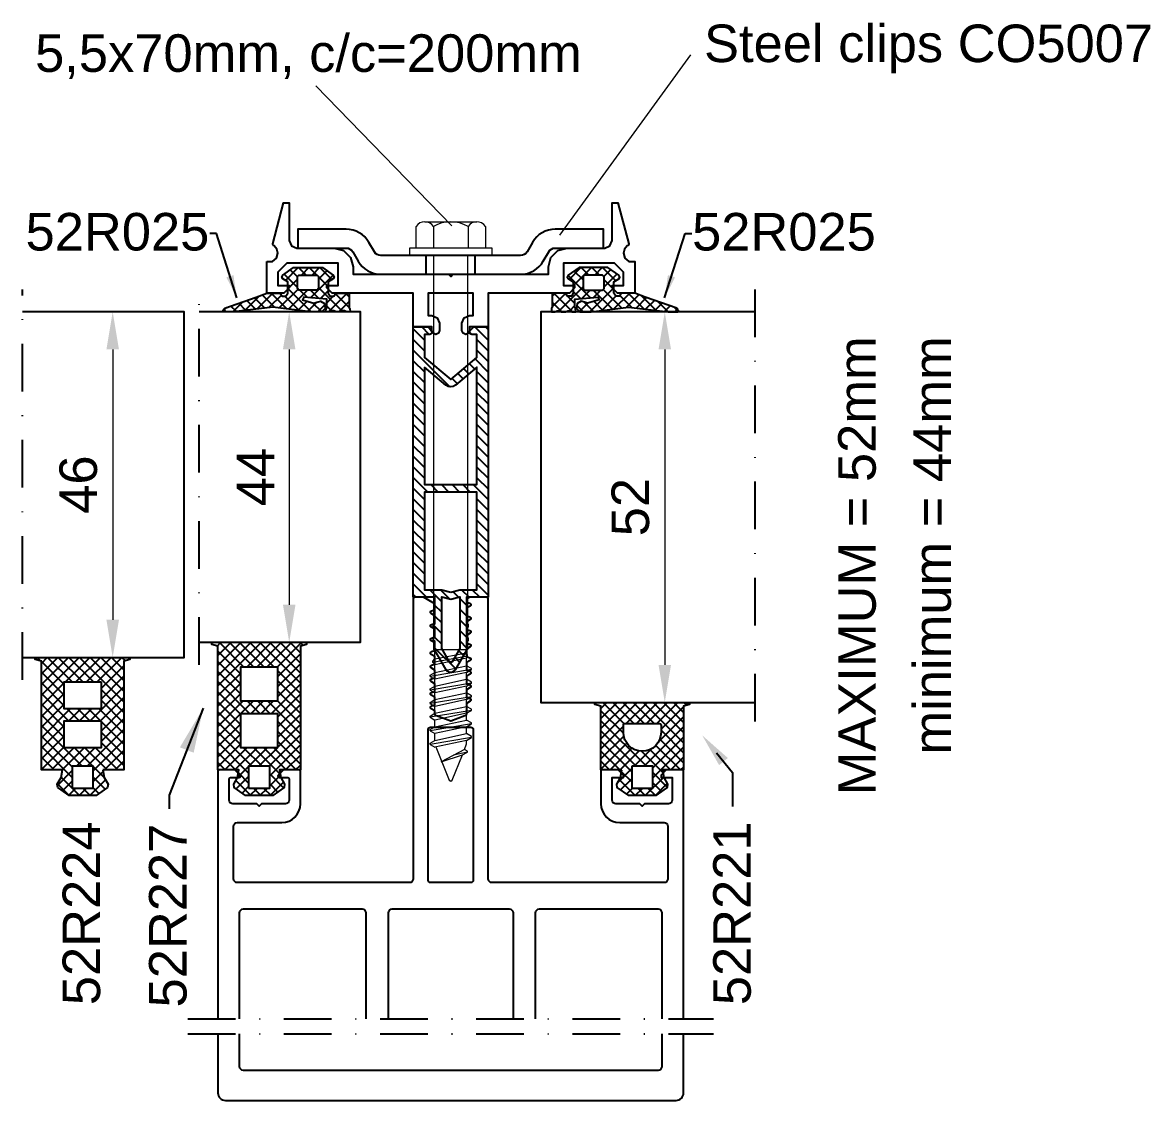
# Model space of a CAD drawing. Header units: millimetres. Extents: x 22319 to 27873, y 35287 to 39437.
# Drawn here: x 27156.7 to 27306.9, y 38653.1 to 38796.6 of the extents above; entities that cross this region are included whole.
import ezdxf

# ---------------------------------------------------------------- set-up
doc = ezdxf.new("R2010")
doc.units = ezdxf.units.MM
doc.header["$LTSCALE"] = 0.5
doc.linetypes.add('AM_DIN_F_W050', pattern=[6.25, 4.75, -1.5])
doc.linetypes.add('DASHDOT', pattern=[25.4, 12.7, -6.35, 0, -6.35])
for name, color, linetype in [('1', 1, 'Continuous'), ('6', 6, 'Continuous'), ('arceringen', 6, 'Continuous'), ('FYLLD', 6, 'Continuous'), ('LIST', 2, 'Continuous'), ('MATT', 1, 'Continuous'), ('rubbers', 1, 'Continuous')]:
    doc.layers.add(name, color=color, linetype=linetype)
for name, color, linetype, lineweight in [('AM_3', 6, 'AM_DIN_F_W050', 25), ('AM_5', 3, 'Continuous', 18), ('AM_6', 2, 'Continuous', 20), ('AM_7', 4, 'DASHDOT', 25), ('S_ACCESSORY', 7, 'Continuous', 9)]:
    doc.layers.add(name, color=color, linetype=linetype, lineweight=lineweight)
doc.styles.add('Border', font='ARIAL.TTF')
doc.styles.add('ROMANS', font='simplex.shx')
doc.styles.get("Standard").update_dxf_attribs({"font": 'ARIAL.TTF'})
doc.dimstyles.new('MASKIN_1-1', dxfattribs={"dimtxt": 2.5, "dimasz": 3, "dimexe": 1.5, "dimexo": 1.5, "dimgap": 1, "dimtad": 1, "dimrnd": 0.1, "dimzin": 12, "dimdsep": 46, "dimtxsty": 'ROMANS', "dimcen": -5, "dimclrd": 6, "dimclre": 6, "dimclrt": 256, "dimadec": 0, "dimazin": 0, "dimtfac": 1, "dimtmove": 2, "dimatfit": 3, "dimfxl": 0, "dimtolj": 1, "dimtzin": 12, "dimarcsym": 0})
doc.dimstyles.new('MASKIN_1-2', dxfattribs={"dimscale": 2, "dimtxt": 2.5, "dimasz": 3, "dimexe": 1.5, "dimexo": 1.5, "dimgap": 1, "dimtad": 1, "dimrnd": 0.1, "dimzin": 12, "dimdsep": 46, "dimtxsty": 'ROMANS', "dimcen": -5, "dimclrd": 6, "dimclre": 6, "dimclrt": 256, "dimadec": 0, "dimazin": 0, "dimtfac": 1, "dimtmove": 2, "dimatfit": 3, "dimfxl": 0, "dimtolj": 1, "dimtzin": 12, "dimarcsym": 0})
doc.dimstyles.new('SBS_DIN$0', dxfattribs={"dimscale": 2, "dimtxt": 2.5, "dimasz": 2.5, "dimexe": 1, "dimexo": 1, "dimgap": 1, "dimtad": 1, "dimrnd": 0.5, "dimdsep": 46, "dimtxsty": 'Standard', "dimcen": 0, "dimclrd": 256, "dimclre": 256, "dimclrt": 2, "dimadec": 0, "dimazin": 2, "dimtp": 0.1, "dimtm": 0.1, "dimtfac": 0.71, "dimtofl": 0, "dimtmove": 0, "dimatfit": 3, "dimfxl": 0, "dimlwd": -1, "dimlwe": -1, "dimarcsym": 0})

# ---------------------------------------------------------------- blocks, each defined once
blk = doc.blocks.new('*D365')
at = {"layer": 'AM_5'}
blk.add_line((27242.24606299666, 38753.10107471207), (27242.24606299666, 38711.10107471207), dxfattribs=at)
for points in [[(27241.41272966332, 38753.10107471207), (27243.07939632999, 38753.10107471207), (27242.24606299666, 38758.10107471207)], [(27241.41272966332, 38711.10107471207), (27243.07939632999, 38711.10107471207), (27242.24606299666, 38706.10107471207)]]:
    blk.add_solid(points, dxfattribs=at)
at = {"layer": 'Defpoints', "color": 0}
for p in [(27242.24606299666, 38758.10107471207), (27242.24606299666, 38706.10107471207), (27242.24606299666, 38706.10107471207)]:
    blk.add_point(p, dxfattribs=at)
at = {"layer": 'AM_5', "color": 2, "insert": (27237.69319805804, 38732.10107471208), "char_height": 5, "attachment_point": 5, "rotation": 90}
blk.add_mtext('52', dxfattribs=at)
blk = doc.blocks.new('*D366')
at = {"layer": 'AM_5'}
blk.add_line((27192.24606299665, 38753.10107471207), (27192.24606299665, 38719.10107471207), dxfattribs=at)
for points in [[(27191.41272966332, 38753.10107471207), (27193.07939632998, 38753.10107471207), (27192.24606299665, 38758.10107471207)], [(27191.41272966332, 38719.10107471207), (27193.07939632998, 38719.10107471207), (27192.24606299665, 38714.10107471207)]]:
    blk.add_solid(points, dxfattribs=at)
at = {"layer": 'Defpoints', "color": 0}
for p in [(27192.24606299665, 38758.10107471207), (27192.24606299665, 38714.10107471207), (27192.24606299665, 38714.10107471207)]:
    blk.add_point(p, dxfattribs=at)
at = {"layer": 'AM_5', "color": 2, "insert": (27187.74606299665, 38736.10107471208), "char_height": 5, "attachment_point": 5, "rotation": 90}
blk.add_mtext('44', dxfattribs=at)
blk = doc.blocks.new('*D367')
at = {"layer": 'AM_5'}
blk.add_line((27168.74606299665, 38753.10107471207), (27168.74606299665, 38717.10107471207), dxfattribs=at)
for points in [[(27167.91272966332, 38753.10107471207), (27169.57939632998, 38753.10107471207), (27168.74606299665, 38758.10107471207)], [(27167.91272966332, 38717.10107471207), (27169.57939632998, 38717.10107471207), (27168.74606299665, 38712.10107471207)]]:
    blk.add_solid(points, dxfattribs=at)
at = {"layer": 'Defpoints', "color": 0}
for p in [(27168.74606299665, 38758.10107471207), (27168.74606299665, 38712.10107471207), (27168.74606299665, 38712.10107471207)]:
    blk.add_point(p, dxfattribs=at)
at = {"layer": 'AM_5', "color": 2, "insert": (27164.19319805804, 38735.10107471208), "char_height": 5, "attachment_point": 5, "rotation": 90}
blk.add_mtext('46', dxfattribs=at)
blk = doc.blocks.new('52R025')
at = {"layer": 'arceringen'}
h = blk.add_hatch(dxfattribs=at)
h.set_pattern_fill('ANSI37', color=256, scale=8, style=0)
h.set_pattern_definition([(45, (-946.5391729876393, 440.8052833423931), (-0.7071067811865475, 0.7071067811865476), []), (135, (-946.5391729876393, 440.8052833423931), (-0.7071067811865476, -0.7071067811865475), [])])
h.paths.add_polyline_path([(4.100000000000364, -2.200000000000045), (4.299999999999272, -2.399999999999977), (6.700000000000728, -2.399999999999977), (6.899999999999636, -2.200000000000045), (6.899999999999636, -0.6000000000000227), (6.700000000000728, -0.3999999999999773), (4.299999999999272, -0.3999999999999773), (4.100000000000364, -0.6000000000000227)], flags=16)
h.paths.add_polyline_path([(-5.790000000000873, 2.220000000000027), (-5.590000000000146, 2.009999999999991), (-1.3799999999992, 0.5499999999999545), (0, 0), (1.799999999999272, 0), (2.049999999999272, 0.42999999999995), (2.549999999999272, 0.42999999999995), (2.799999999999272, 0), (2.799999999999272, -1.5), (2.149999999999636, -1.879999999999995), (2, -2.120000000000005), (2.1299999999992, -2.379999999999995), (3.579999999999927, -3.399999999999977), (7.420000000000073, -3.399999999999977), (8.8700000000008, -2.379999999999995), (9, -2.120000000000005), (8.850000000000364, -1.879999999999995), (8.200000000000728, -1.5), (8.200000000000728, 0), (8.450000000000728, 0.42999999999995), (8.950000000000728, 0.42999999999995), (9.200000000000728, 0), (11, 0), (11, 1.899999999999977), (11.07999999999993, 2.059999999999945), (11.1200000000008, 2.5), (10.63999999999942, 2.5), (10.34000000000015, 2.340000000000032), (10.05999999999949, 2.340000000000032), (9.760000000000218, 2.5), (9.239999999999782, 2.5), (8.94000000000051, 2.340000000000032), (8.659999999999854, 2.340000000000032), (8.360000000000582, 2.5), (7.8799999999992, 2.5), (7.920000000000073, 2.059999999999945), (8, 1.899999999999977), (8, 0.7999999999999545), (4.930000000000291, 0.5599999999999454), (4.760000000000218, 0.8799999999999955), (6.299999999999272, 1.340000000000032), (6.559999999999491, 1.259999999999991), (7.159999999999854, 1.059999999999945), (7.700000000000728, 1.399999999999977), (7.790000000000873, 2.029999999999973), (7.350000000000364, 2.5), (5.829999999999927, 2.5), (0.8299999999999272, 1.870000000000005), (-4.409999999999854, 2.5), (-5.719999999999345, 2.5)])
at = {"color": 0, "linetype": 'ByBlock'}
for points in [[(-5.790000000000873, 2.220000000000027), (-5.590000000000146, 2.009999999999991), (-1.3799999999992, 0.5499999999999545), (0, 0), (1.799999999999272, 0), (2.049999999999272, 0.42999999999995), (2.549999999999272, 0.42999999999995), (2.799999999999272, 0), (2.799999999999272, -1.5), (2.149999999999636, -1.879999999999995), (2, -2.120000000000005), (2.1299999999992, -2.379999999999995), (3.579999999999927, -3.399999999999977), (7.420000000000073, -3.399999999999977), (8.8700000000008, -2.379999999999995), (9, -2.120000000000005), (8.850000000000364, -1.879999999999995), (8.200000000000728, -1.5), (8.200000000000728, 0), (8.450000000000728, 0.42999999999995), (8.950000000000728, 0.42999999999995), (9.200000000000728, 0), (11, 0), (11, 1.899999999999977), (11.07999999999993, 2.059999999999945), (11.1200000000008, 2.5), (10.63999999999942, 2.5), (10.34000000000015, 2.340000000000032), (10.05999999999949, 2.340000000000032), (9.760000000000218, 2.5), (9.239999999999782, 2.5), (8.94000000000051, 2.340000000000032), (8.659999999999854, 2.340000000000032), (8.360000000000582, 2.5), (7.8799999999992, 2.5), (7.920000000000073, 2.059999999999945), (8, 1.899999999999977), (8, 0.7999999999999545), (4.930000000000291, 0.5599999999999454), (4.760000000000218, 0.8799999999999955), (6.299999999999272, 1.340000000000032), (6.559999999999491, 1.259999999999991), (7.159999999999854, 1.059999999999945), (7.700000000000728, 1.399999999999977), (7.790000000000873, 2.029999999999973), (7.350000000000364, 2.5), (5.829999999999927, 2.5), (0.8299999999999272, 1.870000000000005), (-4.409999999999854, 2.5), (-5.719999999999345, 2.5)], [(4.100000000000364, -2.200000000000045), (4.299999999999272, -2.399999999999977), (6.700000000000728, -2.399999999999977), (6.899999999999636, -2.200000000000045), (6.899999999999636, -0.6000000000000227), (6.700000000000728, -0.3999999999999773), (4.299999999999272, -0.3999999999999773), (4.100000000000364, -0.6000000000000227)]]:
    blk.add_lwpolyline(points, close=True, dxfattribs=at)
blk = doc.blocks.new('SCM6YY')
for p, q in [((-3.881197846483701, 4.618802153519937), (-1, 4.618802153519937)), ((-1, 5.5), (-1, -5.5)), ((0, 5.5), (-1, 5.5)), ((0, -5.5), (0, 5.5)), ((-4.5, -3.464101615136315), (-4.5, 3.464101615136315)), ((-3.881197846483701, 2.309401076759968), (-1, 2.309401076759968)), ((0, 2.25), (52.5, 2.25)), ((52.5, 2.25), (52.5, -2.25)), ((52.92073225483546, 2.099999999998545), (52.5, 2.099999999998545)), ((53.18379555453794, 2.224722897306492), (52.92073225483546, 2.099999999998545)), ((53.70500000000175, -2.099999999998545), (52.92073225483546, 2.099999999998545)), ((53.33379555453575, 2.224722897306492), (53.18379555453794, 2.224722897306492)), ((53.33379555453575, 2.224722897306492), (54.16558188957424, -2.383293312748719)), ((53.58856937969176, 2.099999999998545), (53.33379555453575, 2.224722897306492)), ((54.61000000000058, 2.099999999998545), (53.58856937969176, 2.099999999998545)), ((53.58856937969176, 2.099999999998545), (54.48102257227947, -2.099999999998545)), ((54.9852776749758, 2.75), (54.61000000000058, 2.099999999998545)), ((55.51500000000306, -2.099999999998545), (54.61000000000058, 2.099999999998545)), ((55.13527767497362, 2.75), (54.9852776749758, 2.75)), ((55.13527767497362, 2.75), (56.04027767497246, -2.75)), ((55.51055534994885, 2.099999999998545), (55.13527767497362, 2.75)), ((55.51055534994885, 2.099999999998545), (56.41555534994768, -2.099999999998545)), ((56.42000000000189, 2.099999999998545), (55.51055534994885, 2.099999999998545)), ((56.79527767497348, 2.75), (56.42000000000189, 2.099999999998545)), ((57.32500000000073, -2.099999999998545), (56.42000000000189, 2.099999999998545)), ((56.94527767497493, 2.75), (56.79527767497348, 2.75)), ((57.32055534994652, 2.099999999998545), (56.94527767497493, 2.75)), ((56.94527767497493, 2.75), (57.85027767497377, -2.75)), ((57.32055534994652, 2.099999999998545), (58.22555534994899, -2.099999999998545)), ((58.22999999999956, 2.099999999998545), (57.32055534994652, 2.099999999998545)), ((58.60527767497479, 2.75), (58.22999999999956, 2.099999999998545)), ((59.13500000000204, -2.099999999998545), (58.22999999999956, 2.099999999998545)), ((58.75527767497624, 2.75), (58.60527767497479, 2.75)), ((58.75527767497624, 2.75), (59.66027767497508, -2.75)), ((59.13055534994783, 2.099999999998545), (58.75527767497624, 2.75)), ((59.13055534994783, 2.099999999998545), (60.03555534994666, -2.099999999998545)), ((60.04000000000087, 2.099999999998545), (59.13055534994783, 2.099999999998545)), ((60.41527767497246, 2.75), (60.04000000000087, 2.099999999998545)), ((60.94500000000335, -2.099999999998545), (60.04000000000087, 2.099999999998545)), ((60.56527767497391, 2.75), (60.41527767497246, 2.75)), ((60.56527767497391, 2.75), (61.47027767497275, -2.75)), ((60.94055534994914, 2.099999999998545), (60.56527767497391, 2.75)), ((60.94055534994914, 2.099999999998545), (61.84555534994797, -2.099999999998545)), ((61.85000000000218, 2.099999999998545), (60.94055534994914, 2.099999999998545)), ((62.22527767497377, 2.75), (61.85000000000218, 2.099999999998545)), ((62.75500000000102, -2.099999999998545), (61.85000000000218, 2.099999999998545)), ((62.37527767497522, 2.75), (62.22527767497377, 2.75)), ((62.37527767497522, 2.75), (63.28027767497406, -2.75)), ((62.75055534994681, 2.099999999998545), (62.37527767497522, 2.75)), ((62.75055534994681, 2.099999999998545), (63.65555534994564, -2.099999999998545)), ((63.65999999999985, 2.099999999998545), (62.75055534994681, 2.099999999998545)), ((64.03527767497508, 2.75), (63.65999999999985, 2.099999999998545)), ((64.56500000000233, -2.099999999998545), (63.65999999999985, 2.099999999998545)), ((64.18527767497653, 2.75), (64.03527767497508, 2.75)), ((64.18527767497653, 2.75), (65.09027767497537, -2.75)), ((64.56055534994812, 2.099999999998545), (64.18527767497653, 2.75)), ((64.56055534994812, 2.099999999998545), (65.46555534994695, -2.099999999998545)), ((65.01527767497464, 2.099999999998545), (64.56055534994812, 2.099999999998545)), ((65.753568144366, 1.844405467178149), (65.02259639479962, 2.099995043077797)), ((65.97758199201417, 2.232421289227204), (65.753568144366, 1.844405467178149)), ((65.753568144366, 1.844405467178149), (67.40786726290753, -1.265970484004356)), ((66.12757615432201, 2.232421289227204), (65.97758199201417, 2.232421289227204)), ((66.50285718506711, 1.582391203970474), (66.12757615432201, 2.232421289227204)), ((66.12757615432201, 2.232421289227204), (66.53121655924406, 0.382285509716894)), ((69.8660131288998, 0.1887989528404432), (66.50285718506711, 1.582391203970474)), ((67.40786726290753, -1.265970484004356), (66.50285718506711, 1.582391203970474)), ((70, 0), (69.8660131288998, 0.1887989528404432)), ((69.8660131288998, -0.1887989528404432), (70, 0)), ((65.43576216527799, -1.961733286618255), (69.8660131288998, -0.1887989528404432)), ((-3.881197846483701, -2.309401076759968), (-1, -2.309401076759968)), ((52.5, -2.25), (0, -2.25)), ((53.70500000000175, -2.099999999998545), (52.5, -2.099999999998545)), ((54.01558188957642, -2.383293312748719), (53.70500000000175, -2.099999999998545)), ((54.16558188957424, -2.383293312748719), (54.01558188957642, -2.383293312748719)), ((54.16558188957424, -2.383293312748719), (54.48102257227947, -2.099999999998545)), ((55.51500000000306, -2.099999999998545), (54.48102257227947, -2.099999999998545)), ((55.89027767497464, -2.75), (55.51500000000306, -2.099999999998545)), ((56.04027767497246, -2.75), (55.89027767497464, -2.75)), ((56.04027767497246, -2.75), (56.41555534994768, -2.099999999998545)), ((57.32500000000073, -2.099999999998545), (56.41555534994768, -2.099999999998545)), ((57.70027767497595, -2.75), (57.32500000000073, -2.099999999998545)), ((57.85027767497377, -2.75), (57.70027767497595, -2.75)), ((57.85027767497377, -2.75), (58.22555534994899, -2.099999999998545)), ((59.13500000000204, -2.099999999998545), (58.22555534994899, -2.099999999998545)), ((59.51027767497362, -2.75), (59.13500000000204, -2.099999999998545)), ((59.66027767497508, -2.75), (59.51027767497362, -2.75)), ((59.66027767497508, -2.75), (60.03555534994666, -2.099999999998545)), ((60.94500000000335, -2.099999999998545), (60.03555534994666, -2.099999999998545)), ((61.32027767497493, -2.75), (60.94500000000335, -2.099999999998545)), ((61.47027767497275, -2.75), (61.32027767497493, -2.75)), ((61.47027767497275, -2.75), (61.84555534994797, -2.099999999998545)), ((62.75500000000102, -2.099999999998545), (61.84555534994797, -2.099999999998545)), ((63.13027767497624, -2.75), (62.75500000000102, -2.099999999998545)), ((63.28027767497406, -2.75), (63.13027767497624, -2.75)), ((63.28027767497406, -2.75), (63.65555534994564, -2.099999999998545)), ((64.56500000000233, -2.099999999998545), (63.65555534994564, -2.099999999998545)), ((64.94027767497391, -2.75), (64.56500000000233, -2.099999999998545)), ((65.09027767497537, -2.75), (64.94027767497391, -2.75)), ((65.09027767497537, -2.75), (65.46555534994695, -2.099999999998545)), ((-1, -4.618802153512661), (-3.881197846483701, -4.618802153512661)), ((-1, -5.5), (0, -5.5))]:
    blk.add_line(p, q)
for centre, radius, start, end in [((-3.113248654051858, 3.464101615136315), 1.386751345948164, 123.6264291359792, 236.3735708640208), ((0.1188021535162989, 0), 4.618802153516999, 150.0000000000418, 209.9999999999582), ((-3.113248654051858, -3.464101615136315), 1.386751345948235, 123.6264291359792, 236.3735708640208)]:
    blk.add_arc(centre, radius, start, end)

msp = doc.modelspace()

# ---------------------------------------------------------------- hatches: boundary and pattern name
at = {"layer": 'FYLLD'}
h = msp.add_hatch(dxfattribs=at)
h.set_pattern_fill('USER', color=256, angle=315, pattern_type=0)
h.set_pattern_definition([(315, (27317.24607799665, 38957.04887565937), (0.7071067811865477, 0.7071067811865474), [])])
edge = h.paths.add_edge_path()
edge.add_line((27208.74606299665, 38720.10107471207), (27208.74606299665, 38756.10107471207))
edge.add_line((27210.77032706536, 38756.10107471207), (27208.74606299665, 38756.10107471207))
edge.add_line((27211.15819503101, 38755.61320674643), (27210.77032706536, 38756.10107471207))
edge.add_arc((27210.94606299665, 38755.40107471208), 0.299999999999852, 356.1479536458707, 405.0000000000269)
edge.add_arc((27210.94606299665, 38755.40107471208), 0.3000000000002103, 270, 356.1479536458707)
edge.add_line((27210.94606299665, 38755.10107471207), (27210.24606299665, 38755.10107471207))
edge.add_line((27210.24606299665, 38752.03792342119), (27210.24606299665, 38755.10107471207))
edge.add_line((27213.74606299665, 38749.10107471207), (27210.24606299665, 38752.03792342119))
edge.add_line((27217.24606299665, 38752.03792342119), (27213.74606299665, 38749.10107471207))
edge.add_line((27217.24606299665, 38752.03792342119), (27217.24606299665, 38755.10107471207))
edge.add_line((27217.24606299665, 38755.10107471207), (27216.54606299665, 38755.10107471207))
edge.add_arc((27216.54606299665, 38755.40107471208), 0.3000000000001115, 176.7188512476295, 270)
edge.add_arc((27216.54606299665, 38755.40107471208), 0.2999999999996427, 134.9999999999789, 176.7188512476295)
edge.add_line((27216.82179892794, 38756.10107471207), (27216.3339309623, 38755.61320674644))
edge.add_line((27218.74606299665, 38756.10107471207), (27216.82179892794, 38756.10107471207))
edge.add_line((27218.74606299665, 38720.10107471207), (27218.74606299665, 38756.10107471207))
edge.add_line((27218.74606299665, 38720.10107471207), (27215.84606299665, 38720.10107471207))
edge.add_line((27215.84606299665, 38716.55107471207), (27215.84606299665, 38720.10107471207))
edge.add_line((27215.84606299665, 38716.55107471207), (27216.04606299665, 38716.49748487359))
edge.add_line((27216.04606299665, 38716.10466455056), (27216.04606299665, 38716.49748487359))
edge.add_line((27216.04606299665, 38716.10466455056), (27215.84606299665, 38716.05107471207))
edge.add_line((27215.84606299665, 38716.05107471207), (27215.84606299665, 38714.75107471207))
edge.add_line((27215.84606299665, 38714.75107471207), (27216.04606299665, 38714.69748487358))
edge.add_line((27216.04606299665, 38714.30466455056), (27216.04606299665, 38714.69748487358))
edge.add_line((27216.04606299665, 38714.30466455056), (27215.84606299665, 38714.25107471207))
edge.add_line((27215.84606299665, 38714.25107471207), (27215.84606299665, 38713.03833324184))
edge.add_line((27215.84606299665, 38713.03833324184), (27214.3522807793, 38710.45102654595))
edge.add_arc((27213.74606299665, 38710.80102654595), 0.700000000000017, 270, 330.0000000000188)
edge.add_arc((27213.74606299665, 38710.80102654595), 0.7000000000000639, 209.9999999999991, 270)
edge.add_line((27213.139845214, 38710.45102654595), (27211.64606299665, 38713.03833324185))
edge.add_line((27211.64606299665, 38714.25107471207), (27211.64606299665, 38713.03833324184))
edge.add_line((27211.64606299665, 38714.25107471207), (27211.44606299665, 38714.30466455055))
edge.add_line((27211.44606299665, 38714.69748487358), (27211.44606299665, 38714.30466455055))
edge.add_line((27211.44606299665, 38714.69748487358), (27211.64606299665, 38714.75107471207))
edge.add_line((27211.64606299665, 38714.75107471207), (27211.64606299665, 38716.05107471207))
edge.add_line((27211.44606299665, 38716.10466455056), (27211.64606299665, 38716.05107471207))
edge.add_line((27211.44606299665, 38716.49748487359), (27211.44606299665, 38716.10466455056))
edge.add_line((27211.44606299665, 38716.49748487359), (27211.64606299665, 38716.55107471207))
edge.add_line((27211.64606299665, 38716.55107471207), (27211.64606299665, 38720.10107471207))
edge.add_line((27208.74606299665, 38720.10107471207), (27211.64606299665, 38720.10107471207))
edge = h.paths.add_edge_path(flags=16)
edge.add_line((27213.57285791589, 38711.50102654595), (27212.54606299665, 38713.27948751503))
edge.add_line((27212.54606299665, 38713.27948751503), (27212.54606299665, 38720.1693261497))
edge.add_line((27213.74606299665, 38719.84778711879), (27212.54606299665, 38720.1693261497))
edge.add_line((27214.94606299665, 38720.16932614971), (27213.74606299665, 38719.84778711879))
edge.add_line((27214.94606299665, 38713.27948751503), (27214.94606299665, 38720.1693261497))
edge.add_line((27214.94606299665, 38713.27948751503), (27213.91926807741, 38711.50102654594))
edge.add_arc((27213.74606299665, 38711.60102654595), 0.2000000000000702, 209.9999999999865, 329.9999999999931)
edge.add_line((27213.10327538697, 38748.33503026895), (27210.24606299665, 38750.73251613186))
edge.add_line((27210.24606299665, 38735.10107471207), (27210.24606299665, 38750.73251613186))
edge.add_line((27210.24606299665, 38735.10107471207), (27217.24606299665, 38735.10107471207))
edge.add_line((27217.24606299665, 38735.10107471207), (27217.24606299665, 38750.73251613186))
edge.add_line((27217.24606299665, 38750.73251613186), (27214.38885060634, 38748.33503026895))
edge.add_arc((27213.74606299665, 38749.10107471207), 0.9999999999997802, 229.9999999999992, 310.0000000000022)
edge.add_line((27214.94606299665, 38721.10107471207), (27213.74606299665, 38720.77953568115))
edge.add_line((27214.94606299665, 38721.10107471207), (27217.24606299665, 38721.10107471207))
edge.add_line((27217.24606299665, 38721.10107471207), (27217.24606299665, 38734.10107471207))
edge.add_line((27210.24606299665, 38734.10107471207), (27217.24606299665, 38734.10107471207))
edge.add_line((27210.24606299665, 38721.10107471207), (27210.24606299665, 38734.10107471207))
edge.add_line((27212.54606299665, 38721.10107471207), (27210.24606299665, 38721.10107471207))
edge.add_line((27213.74606299665, 38720.77953568115), (27212.54606299665, 38721.10107471207))
h = msp.add_hatch(dxfattribs=at)
h.set_pattern_fill('NET,_O', color=256, scale=0.3, angle=45)
h.set_pattern_definition([(315, (-100.5581982342483, 62737.73128326301), (-0.6735192090801864, -0.6735192090801865), []), (225, (-100.5581982342483, 62737.73128326301), (-0.6735192090801865, 0.6735192090801864), [])])
h.paths.add_polyline_path([(27186.84606099665, 38694.70107471207), (27189.64606499665, 38694.70107471207), (27189.64606499665, 38697.60107471207), (27186.84606099665, 38697.60107471207)], flags=16)
h.paths.add_polyline_path([(27190.74606299665, 38700.10107471207), (27190.74606299666, 38704.60107471207), (27185.74606299665, 38704.60107471207), (27185.74606299665, 38700.10107471207)], flags=16)
h.paths.add_polyline_path([(27190.74606299665, 38706.30107471207), (27190.74606299666, 38710.80107471207), (27185.74606299665, 38710.80107471207), (27185.74606299665, 38706.30107471207)], flags=16)
h.paths.add_polyline_path([(27193.74606299665, 38713.58671571207), (27193.74606299665, 38697.10107471207), (27190.94606399665, 38697.10107471207), (27191.12159299665, 38696.09293271207), (27191.62752499665, 38695.20344171207), (27191.56813599665, 38694.76684171207), (27190.04606199665, 38693.70107471207), (27186.44606399665, 38693.70107471207), (27184.92398999665, 38694.76684171207), (27184.86460099665, 38695.20344171207), (27185.37053299665, 38696.09293271207), (27185.54606199665, 38697.10107471207), (27182.74606299665, 38697.10107471207), (27182.74606299665, 38713.58671571207), (27181.94606399665, 38713.80107471207), (27181.94606399665, 38714.10107471207), (27194.54606199665, 38714.10107471207), (27194.54606199665, 38713.80107471207)])
h = msp.add_hatch(dxfattribs=at)
h.set_pattern_fill('USER', color=256, angle=45, pattern_type=0)
h.set_pattern_definition([(315, (26670.74606299665, 38819.60107471207), (-0.7071067811865475, -0.7071067811865476), []), (225, (26670.74606299665, 38819.60107471207), (-0.7071067811865472, 0.7071067811865478), [])])
edge = h.paths.add_edge_path()
edge.add_line((27170.24606299665, 38711.58671571207), (27170.24606299665, 38697.10107471207))
edge.add_line((27171.04606599665, 38711.80107571207), (27170.24606299665, 38711.58671571207))
edge.add_line((27171.04606599665, 38712.10107471207), (27171.04606599665, 38711.80107571208))
edge.add_line((27158.44605999665, 38712.10107471207), (27171.04606599665, 38712.10107471207))
edge.add_line((27158.44605999665, 38711.80107571207), (27158.44605999665, 38712.10107471207))
edge.add_line((27159.24606299665, 38711.58671571207), (27158.44605999665, 38711.80107571206))
edge.add_line((27159.24606299665, 38697.10107471207), (27159.24606299665, 38711.58671571207))
edge.add_line((27162.04606599665, 38697.10107471207), (27159.24606299665, 38697.10107471207))
edge.add_line((27161.87052899665, 38696.09293271207), (27162.04606599665, 38697.10107471207))
edge.add_line((27161.36460099665, 38695.20344171207), (27161.87052899665, 38696.09293271208))
edge.add_line((27161.42398799665, 38694.76684171207), (27161.36460099665, 38695.20344171207))
edge.add_line((27162.94605999665, 38693.70107471207), (27161.42398799665, 38694.76684171207))
edge.add_line((27166.54606599665, 38693.70107471207), (27162.94605999665, 38693.70107471207))
edge.add_line((27168.06813799665, 38694.76684171207), (27166.54606599665, 38693.70107471207))
edge.add_line((27168.12752499665, 38695.20344171207), (27168.06813799665, 38694.76684171207))
edge.add_line((27167.62159699665, 38696.09293271207), (27168.12752499665, 38695.20344171207))
edge.add_line((27167.44605999665, 38697.10107471207), (27167.62159699665, 38696.09293271208))
edge.add_line((27170.24606299665, 38697.10107471207), (27167.44605999665, 38697.10107471207))
edge = h.paths.add_edge_path(flags=16)
edge.add_line((27166.14606499665, 38697.60107471207), (27163.34606099665, 38697.60107471207))
edge.add_line((27166.14606499665, 38694.70107471207), (27166.14606499665, 38697.60107471207))
edge.add_line((27163.34606099665, 38694.70107471207), (27166.14606499665, 38694.70107471207))
edge.add_line((27163.34606099665, 38697.60107471207), (27163.34606099665, 38694.70107471207))
edge.add_line((27167.24606299665, 38703.60107471207), (27162.24606299665, 38703.60107471207))
edge.add_line((27167.24606299665, 38700.10107471207), (27167.24606299665, 38703.60107471207))
edge.add_line((27162.24606299665, 38700.10107471207), (27167.24606299665, 38700.10107471207))
edge.add_line((27162.24606299665, 38703.60107471207), (27162.24606299665, 38700.10107471207))
edge.add_line((27167.24606299665, 38708.80107471207), (27162.24606299665, 38708.80107471207))
edge.add_line((27167.24606299665, 38705.30107471207), (27167.24606299665, 38708.80107471207))
edge.add_line((27162.24606299665, 38705.30107471207), (27167.24606299665, 38705.30107471207))
edge.add_line((27162.24606299665, 38708.80107471207), (27162.24606299665, 38705.30107471207))
h = msp.add_hatch(dxfattribs=at)
h.set_pattern_fill('NET,_O', color=256, scale=0.3, angle=135)
h.set_pattern_definition([(225, (-56.73565498234893, 62774.70687441359), (-0.6735192090801865, 0.6735192090801864), []), (135, (-56.73565498234893, 62774.70687441359), (0.6735192090801864, 0.6735192090801865), [])])
edge = h.paths.add_edge_path(flags=16)
edge.add_line((27236.94606299666, 38703.30107471207), (27241.54606299665, 38703.30107471207))
edge.add_arc((27241.54606299666, 38703.10107471207), 0.1999999999970896, -1.042224084812915e-09, 90.00000000104222, ccw=False)
edge.add_line((27241.74606299666, 38703.10107471207), (27241.74606299666, 38702.10107471207))
edge.add_arc((27239.24606299666, 38702.10107471207), 2.5, 270, 360, ccw=False)
edge.add_arc((27239.24606299666, 38702.10107471207), 2.5, 180, 270, ccw=False)
edge.add_line((27236.74606299666, 38702.10107471207), (27236.74606299666, 38703.10107471207))
edge.add_arc((27236.94606299665, 38703.10107471207), 0.1999999999970896, 89.99999999895778, 180.0000000010422, ccw=False)
h.paths.add_polyline_path([(27237.84606299665, 38697.60107471207), (27237.84606299665, 38694.70107471207), (27240.64606299665, 38694.70107471207), (27240.64606299665, 38697.60107471207)], flags=16)
h.paths.add_polyline_path([(27236.54606199665, 38697.10107471207), (27233.74606299666, 38697.10107471207), (27233.74606299666, 38705.58671571207), (27232.94606399665, 38705.80107471207), (27232.94606399665, 38706.10107471207), (27245.54606199665, 38706.10107471207), (27245.54606199665, 38705.80107471207), (27244.74606299666, 38705.58671571207), (27244.74606299666, 38697.10107471207), (27241.94606399665, 38697.10107471207), (27242.12159299665, 38696.09293271207), (27242.62752499665, 38695.20344171207), (27242.56813599665, 38694.76684171207), (27241.04606199665, 38693.70107471207), (27237.44606399665, 38693.70107471207), (27235.92398999666, 38694.76684171207), (27235.86460099665, 38695.20344171207), (27236.37053299665, 38696.09293271207)])

# ---------------------------------------------------------------- linework, layer by layer
at = {"color": 2, "linetype": 'Continuous'}
msp.add_lwpolyline([(27236.94606299666, 38703.30107471207), (27241.54606299665, 38703.30107471207, -0.414213562373095), (27241.74606299666, 38703.10107471207), (27241.74606299666, 38702.10107471207, -0.414213562373095), (27239.24606299666, 38699.60107471207, -0.414213562373095), (27236.74606299666, 38702.10107471207), (27236.74606299666, 38703.10107471207, -0.414213562373095)], format="xyb", close=True, dxfattribs=at)
at = {"layer": '1'}
msp.add_lwpolyline([(27199.8298793675, 38769.10107471207), (27193.40722963669, 38769.10107471207), (27193.40722963669, 38766.60107471207), (27199.8298793675, 38766.60107471207, -0.2679491924311014), (27200.69590477128, 38766.10107471207), (27201.41759260777, 38764.85107471207, 0.2679491924310667), (27204.44868152102, 38763.10107471207), (27223.0434564723, 38763.10107471207, 0.2679491924312761), (27226.07454538554, 38764.85107471207), (27226.79623322203, 38766.10107471207, -0.2679491924313022), (27227.66225862581, 38766.60107471207), (27234.08490835662, 38766.60107471207), (27234.08490835662, 38769.10107471207), (27227.66225862581, 38769.10107471207, 0.2679491924312011), (27224.63116971257, 38767.35107471207), (27223.90948187608, 38766.10107471207, -0.2679491924312979), (27223.0434564723, 38765.60107471207), (27204.44868152102, 38765.60107471207, -0.2679491924310957), (27203.58265611723, 38766.10107471207), (27202.86096828074, 38767.35107471207, 0.2679491924309667)], format="xyb", close=True, dxfattribs=at)
at = {"layer": '1', "color": 2, "linetype": 'Continuous'}
for points in [[(27190.74606299665, 38706.30107471207), (27190.74606299666, 38710.80107471207), (27185.74606299665, 38710.80107471207), (27185.74606299665, 38706.30107471207)], [(27190.74606299665, 38700.10107471207), (27190.74606299666, 38704.60107471207), (27185.74606299665, 38704.60107471207), (27185.74606299665, 38700.10107471207)]]:
    msp.add_lwpolyline(points, close=True, dxfattribs=at)
at = {"layer": '6'}
msp.add_lwpolyline([(27189.24605899665, 38764.80105671207), (27190.02564199665, 38764.80105671207), (27190.54992699665, 38765.24359171207), (27190.74605899665, 38765.90106271207), (27190.61047299665, 38766.45516971208), (27190.23435199665, 38766.88403371207), (27190.13134399665, 38766.95617771207), (27190.04605799665, 38767.11999571207), (27190.05287499665, 38767.17175371207), (27191.50764799666, 38772.60107471207), (27192.24605899665, 38772.60107471207), (27192.24605899665, 38767.60107471207), (27192.53895199666, 38766.89398271208), (27193.24605899665, 38766.60107471207), (27198.24606299666, 38766.60107471207), (27199.49606299666, 38766.26614471208), (27200.41112499666, 38765.35107471207), (27200.74606299666, 38764.10107471207), (27200.74606299666, 38763.10107471207), (27213.44605999666, 38763.10107471207), (27213.74606299666, 38762.80105671207), (27214.04605799665, 38763.10107471207), (27226.74606299666, 38763.10107471207), (27226.74606299666, 38764.10107471207), (27227.08100099666, 38765.35107471207), (27227.99606299666, 38766.26614471208), (27229.24606299666, 38766.60107471207), (27234.24606299666, 38766.60107471207), (27234.95317099665, 38766.89398271208), (27235.24606299666, 38767.60107471207), (27235.24606299666, 38772.60107471207), (27235.98447399665, 38772.60107471207), (27237.43924699666, 38767.17178371207), (27237.44605999666, 38767.11999571207), (27237.36077899666, 38766.95617771207), (27237.25776599666, 38766.88406471207), (27236.88164499665, 38766.45516971208), (27236.74606299666, 38765.90106271207), (27236.94219199666, 38765.24359171207), (27237.46647599665, 38764.80105671207), (27238.24606299666, 38764.80105671207), (27238.24606299666, 38760.60107471207), (27235.94605999666, 38760.60107471207), (27235.24606299666, 38761.30105671207), (27235.24606299666, 38761.60107471207), (27236.74606299666, 38761.60107471207), (27236.74606299666, 38763.40106271207), (27235.54605799665, 38764.60107471207), (27228.74606299666, 38764.60107471207), (27228.74606299666, 38761.60107471207), (27230.24606299666, 38761.60107471207), (27230.24606299666, 38761.30105671207), (27229.54605799665, 38760.60107471207), (27218.74606299666, 38760.60107471207), (27218.74606299666, 38756.10107471207), (27216.24606299666, 38756.10107471207), (27216.24606299666, 38755.60107471207), (27216.09961699665, 38755.24752871208), (27215.74606299666, 38755.10107471207), (27215.39250899665, 38755.24752871208), (27215.24606299666, 38755.60107471207), (27215.24606299666, 38756.60107471207), (27215.53895499665, 38757.30816671207), (27216.24606299666, 38757.60107471207), (27216.74606299666, 38757.60107471207), (27216.74606299666, 38760.60107471207), (27210.74606299666, 38760.60107471207), (27210.74606299666, 38757.60107471207), (27211.24606299666, 38757.60107471207), (27211.95317099665, 38757.30816671207), (27212.24606299666, 38756.60107471207), (27212.24606299666, 38755.60107471207), (27212.09961699665, 38755.24752871208), (27211.74606299666, 38755.10107471207), (27211.39250899665, 38755.24752871208), (27211.24606299666, 38755.60107471207), (27211.24606299666, 38756.10107471207), (27208.74606299666, 38756.10107471207), (27208.74606299666, 38760.60107471207), (27197.94605999666, 38760.60107471207), (27197.24606299666, 38761.30105671207), (27197.24606299666, 38761.60107471207), (27198.74606299666, 38761.60107471207), (27198.74606299666, 38764.60107471207), (27191.94605999666, 38764.60107471207), (27190.74605899665, 38763.40106271207), (27190.74605899665, 38761.60107471207), (27192.24605899665, 38761.60107471207), (27192.24605899665, 38761.30105671207), (27191.54605799665, 38760.60107471207), (27189.24605899665, 38760.60107471207)], close=True, dxfattribs=at)
for points in [[(27156.74606299665, 38712.10107471207), (27178.24606999665, 38712.10107471207), (27178.24606999665, 38758.10107471207), (27156.74606299665, 38758.10107471207)], [(27180.24606299665, 38714.10107471207), (27201.74606999665, 38714.10107471207), (27201.74606999665, 38758.10107471207), (27180.24606299665, 38758.10107471207)], [(27254.24606299666, 38758.10107471207), (27225.74606299666, 38758.10107471207), (27225.74606299666, 38706.10107471207), (27254.24606299666, 38706.10107471207)]]:
    msp.add_lwpolyline(points, dxfattribs=at)
for points in [[(27244.74606299666, 38663.96048900333), (27244.74606299666, 38697.10107471207), (27242.44606299665, 38697.10107471207), (27241.74606299666, 38696.40107471208), (27241.74606299666, 38696.10107471207), (27243.24606299666, 38696.10107471207), (27243.24606299666, 38693.10107471207, -0.414213562373095), (27242.74606299666, 38692.60107471207), (27239.54606299665, 38692.60107471207), (27239.24606299666, 38692.30107471207), (27238.94606299665, 38692.60107471207), (27235.74606299666, 38692.60107471207, -0.414213562373095), (27235.24606299666, 38693.10107471207), (27235.24606299666, 38696.10107471207), (27236.74606299666, 38696.10107471207), (27236.74606299666, 38696.40107471208), (27236.04606299665, 38697.10107471207), (27233.74606299666, 38697.10107471207), (27233.74606299666, 38692.60107471207, 0.4142135623730951), (27236.24606299666, 38690.10107471207), (27242.14606299665, 38690.10107471207, -0.414213562373095), (27242.64606299665, 38689.60107471207), (27242.64606299665, 38682.60107471207, -0.414213562373095), (27242.14606299665, 38682.10107471207), (27219.24606299666, 38682.10107471207, -0.414213562373095), (27218.74606299666, 38682.60107471207), (27218.74606299666, 38719.90107471208, 0.414213562373095), (27218.54606299665, 38720.10107471207), (27216.34606299665, 38720.10107471207, 0.414213562373095), (27215.84606299665, 38719.60107471207), (27215.84606299665, 38719.43176193265), (27216.30210577495, 38719.29233566327, -0.6556287291024794), (27216.343631434, 38718.92786963132), (27215.84606299665, 38718.64059836007), (27215.84606299665, 38717.62176193265), (27216.30210577495, 38717.48233566327, -0.6556287291089815), (27216.343631434, 38717.11786963131), (27215.84606299665, 38716.83059836007), (27215.84606299665, 38715.81176193265), (27216.30210577495, 38715.67233566326, -0.6556287291024794), (27216.343631434, 38715.30786963132), (27215.84606299665, 38715.02059836008), (27215.84606299665, 38714.00176193265), (27216.30210577495, 38713.86233566327, -0.6556287291024794), (27216.343631434, 38713.49786963132), (27215.84606299665, 38713.21059836007), (27215.84606299665, 38712.19176193265), (27216.30210577495, 38712.05233566327, -0.6556287291089815), (27216.343631434, 38711.68786963131), (27215.84606299665, 38711.40059836007), (27215.84606299665, 38710.38176193265), (27216.30210577495, 38710.24233566326, -0.6556287291024794), (27216.343631434, 38709.87786963132), (27215.84606299665, 38709.59059836008), (27215.84606299665, 38708.57176193265), (27216.30210577495, 38708.43233566327, -0.6556287291024794), (27216.343631434, 38708.06786963132), (27215.84606299665, 38707.78059836008), (27215.84606299665, 38706.76176193265), (27216.30210577495, 38706.62233566327, -0.6556287291024794), (27216.343631434, 38706.25786963132), (27215.84606299665, 38705.97059836007), (27215.84606299665, 38704.5754744655, -0.315298788879363), (27215.64866903965, 38704.29356667926), (27213.74606299666, 38703.60107471207), (27211.84345695365, 38704.29356667926, -0.315298788879363), (27211.64606299665, 38704.5754744655), (27211.64606299665, 38704.97059836007), (27211.1484945593, 38705.25786963132, -0.65562872909063), (27211.19002021836, 38705.62233566327), (27211.64606299665, 38705.76176193265), (27211.64606299665, 38706.78059836008), (27211.1484945593, 38707.06786963132, -0.65562872909063), (27211.19002021836, 38707.43233566327), (27211.64606299665, 38707.57176193265), (27211.64606299665, 38708.59059836008), (27211.1484945593, 38708.87786963132, -0.65562872909063), (27211.19002021836, 38709.24233566326), (27211.64606299665, 38709.38176193265), (27211.64606299665, 38710.40059836007), (27211.1484945593, 38710.68786963131, -0.6556287290971322), (27211.19002021836, 38711.05233566327), (27211.64606299665, 38711.19176193265), (27211.64606299665, 38712.21059836007), (27211.1484945593, 38712.49786963132, -0.65562872909063), (27211.19002021836, 38712.86233566327), (27211.64606299665, 38713.00176193265), (27211.64606299665, 38714.02059836008), (27211.1484945593, 38714.30786963132, -0.65562872909063), (27211.19002021836, 38714.67233566326), (27211.64606299665, 38714.81176193265), (27211.64606299665, 38715.83059836007), (27211.1484945593, 38716.11786963131, -0.6556287290971322), (27211.19002021836, 38716.48233566327), (27211.64606299665, 38716.62176193265), (27211.64606299665, 38717.64059836007), (27211.1484945593, 38717.92786963132, -0.65562872909063), (27211.19002021836, 38718.29233566327), (27211.64606299665, 38718.43176193265), (27211.64606299665, 38719.23504930829), (27210.14606299665, 38720.10107471207), (27208.94606299665, 38720.10107471207, 0.4142135623730949), (27208.74606299665, 38719.90107471208), (27208.74606299666, 38682.60107471207, -0.414213562373095), (27208.24606299666, 38682.10107471207), (27185.34606299665, 38682.10107471207, -0.414213562373095), (27184.84606299665, 38682.60107471207), (27184.84606299665, 38689.60107471207, -0.414213562373095), (27185.34606299665, 38690.10107471207), (27191.24606299666, 38690.10107471207, 0.414213562373095), (27193.74606299666, 38692.60107471207), (27193.74606299666, 38696.90107391089, 0.414214735676224), (27193.54606219547, 38697.10107391089), (27191.52889602619, 38697.10106583031, 0.1989113262788697), (27191.38747547114, 38697.04248718655), (27190.80464164042, 38696.45965335584, 0.1989123673830008), (27190.74606299665, 38696.3182319996), (27190.74606299666, 38696.30107471207, 0.414213562373095), (27190.94606299665, 38696.10107471207), (27192.04606299665, 38696.10107471207, -0.414213562373095), (27192.24606299665, 38695.90107471208), (27192.24606299666, 38693.10107471207, -0.414213562373095), (27191.74606299666, 38692.60107471207), (27188.54606299665, 38692.60107471207), (27188.24606299666, 38692.30107471207), (27187.94606299665, 38692.60107471207), (27184.74606299666, 38692.60107471207, -0.414213562373095), (27184.24606299666, 38693.10107471207), (27184.24606299666, 38695.90107471208, -0.414213562373095), (27184.44606299665, 38696.10107471207), (27185.54606299665, 38696.10107471207, 0.414213562373095), (27185.74606299665, 38696.30107471207), (27185.74606299666, 38696.3182319996, 0.1989123673830008), (27185.68748435289, 38696.45965335584), (27185.10464164042, 38697.04249606831, 0.1989123673863435), (27184.96322028418, 38697.10107471207), (27182.94606299665, 38697.10107471207, 0.4142135623784227), (27182.74606299665, 38696.90107471208), (27182.74606299666, 38663.96048900332)], [(27185.64606299665, 38663.96048900333), (27185.64606299665, 38678.10107471207, -0.414213562373095), (27186.14606299665, 38678.60107471207), (27201.95106299665, 38678.60107471207, -0.414213562373095), (27202.45106299665, 38678.10107471207), (27202.45106299665, 38663.96048900332)], [(27205.45106299666, 38663.96048900332), (27205.45106299665, 38678.10107471207, -0.414213562373095), (27205.95106299665, 38678.60107471207), (27221.55106299666, 38678.60107471207, -0.414213562373095), (27222.05106299666, 38678.10107471207), (27222.05106299666, 38663.96048900332)], [(27225.05106299666, 38663.96048900332), (27225.05106299665, 38678.10107471207, -0.414213562373095), (27225.55106299665, 38678.60107471207), (27241.34606299665, 38678.60107471207, -0.414213562373095), (27241.84606299665, 38678.10107471207), (27241.84606299666, 38663.96048900333)], [(27182.74606299666, 38661.96048900333), (27182.74606299666, 38654.10107471207, 0.4142135623730951), (27183.74606299666, 38653.10107471207), (27243.74606299666, 38653.10107471207, 0.414213562373095), (27244.74606299666, 38654.10107471207), (27244.74606299665, 38661.96048900333)], [(27241.84606299665, 38661.96048900333), (27241.84606299665, 38657.60107471207, -0.4142135623730284), (27241.34606299665, 38657.10107471207), (27186.14606299665, 38657.10107471207, -0.414213562373095), (27185.64606299665, 38657.60107471207), (27185.64606299665, 38661.96048900333)]]:
    msp.add_lwpolyline(points, format="xyb", dxfattribs=at)
msp.add_lwpolyline([(27211.04606299665, 38702.80107471207), (27216.44606299665, 38702.80107471208, -0.414213562373095), (27216.74606299666, 38702.50107471208), (27216.74606299665, 38682.40107471208, -0.4142135623730813), (27216.44606299665, 38682.10107471207), (27211.04606299665, 38682.10107471207, -0.414213562373095), (27210.74606299666, 38682.40107471208), (27210.74606299666, 38702.50107471208, -0.414213562373088)], format="xyb", close=True, dxfattribs=at)
at = {"layer": 'AM_3'}
for p, q in [((27210.49606299666, 38763.10107471207), (27210.49606299666, 38765.60107471207)), ((27216.99606299666, 38763.10107471207), (27216.99606299666, 38765.60107471207))]:
    msp.add_line(p, q, dxfattribs=at)
at = {"layer": 'AM_6'}
for p, q in [((27228.25496053718, 38768.33518825471), (27245.70355120108, 38792.33001366449)), ((27213.90819153101, 38769.55107471207), (27195.78843701533, 38788.19319764824))]:
    msp.add_line(p, q, dxfattribs=at)
at = {"layer": 'AM_7'}
for p, q in [((27156.74606299665, 38709.10107471207), (27156.74606299665, 38761.10107471207)), ((27180.24606299665, 38711.10107471207), (27180.24606299665, 38761.10107471207)), ((27254.24606299666, 38761.10107471207), (27254.24606299666, 38703.10107471207))]:
    msp.add_line(p, q, dxfattribs=at)
at = {"layer": 'AM_7', "color": 6}
for p, q in [((27178.74606299666, 38663.96048900332), (27248.74606299666, 38663.96048900332)), ((27178.74606299666, 38661.96048900332), (27248.74606299666, 38661.96048900332))]:
    msp.add_line(p, q, dxfattribs=at)
at = {"layer": 'LIST'}
for p, q in [((27237.84606299665, 38697.60107471207), (27237.84606299665, 38694.70107471207)), ((27240.64606299665, 38697.60107471207), (27237.84606299665, 38697.60107471207)), ((27240.64606299665, 38694.70107471207), (27240.64606299665, 38697.60107471207)), ((27237.84606299665, 38694.70107471207), (27240.64606299665, 38694.70107471207))]:
    msp.add_line(p, q, dxfattribs=at)
for points in [[(27211.64606299665, 38714.75107471207), (27211.64606299665, 38716.05107471207), (27211.44606299665, 38716.10466455056), (27211.44606299665, 38716.49748487359), (27211.64606299665, 38716.55107471207), (27211.64606299665, 38720.10107471207), (27208.74606299665, 38720.10107471207), (27208.74606299665, 38756.10107471207), (27210.77032706536, 38756.10107471207), (27211.15819503101, 38755.61320674643, -0.2164453754115374), (27211.24538525307, 38755.38092063525, -0.3946564050714478), (27210.94606299665, 38755.10107471207), (27210.24606299665, 38755.10107471207), (27210.24606299665, 38752.03792342119), (27213.74606299665, 38749.10107471207), (27217.24606299665, 38752.03792342119), (27217.24606299665, 38755.10107471207), (27216.54606299665, 38755.10107471207, -0.4310878545438043), (27216.24655478603, 38755.41824537799, -0.1840704505669926), (27216.3339309623, 38755.61320674643), (27216.82179892794, 38756.10107471207), (27218.74606299665, 38756.10107471207), (27218.74606299665, 38720.10107471207), (27215.84606299665, 38720.10107471207), (27215.84606299665, 38716.55107471207), (27216.04606299665, 38716.49748487359), (27216.04606299665, 38716.10466455056), (27215.84606299665, 38716.05107471207), (27215.84606299665, 38714.75107471207), (27216.04606299665, 38714.69748487358), (27216.04606299665, 38714.30466455056), (27215.84606299665, 38714.25107471207), (27215.84606299665, 38713.03833324184), (27214.3522807793, 38710.45102654595, -0.267949192431209), (27213.74606299665, 38710.10102654595, -0.2679491924311233), (27213.139845214, 38710.45102654595), (27211.64606299665, 38713.03833324184), (27211.64606299665, 38714.25107471207), (27211.44606299665, 38714.30466455056), (27211.44606299665, 38714.69748487358)], [(27210.24606299665, 38750.73251613186), (27210.24606299665, 38735.10107471207), (27217.24606299665, 38735.10107471207), (27217.24606299665, 38750.73251613186), (27214.38885060634, 38748.33503026895, -0.3639702342662195), (27213.10327538697, 38748.33503026895)], [(27212.54606299665, 38713.27948751503), (27212.54606299665, 38720.16932614971), (27213.74606299665, 38719.84778711879), (27214.94606299665, 38720.16932614971), (27214.94606299665, 38713.27948751503), (27213.91926807741, 38711.50102654595, -0.5773502691896575), (27213.57285791589, 38711.50102654595)]]:
    msp.add_lwpolyline(points, format="xyb", close=True, dxfattribs=at)
for points in [[(27213.74606299665, 38720.77953568115), (27214.94606299665, 38721.10107471207), (27217.24606299665, 38721.10107471207), (27217.24606299665, 38734.10107471207), (27210.24606299665, 38734.10107471207), (27210.24606299665, 38721.10107471207), (27212.54606299665, 38721.10107471207)], [(27193.74606299665, 38713.58671571207), (27193.74606299665, 38697.10107471207), (27190.94606399665, 38697.10107471207), (27191.12159299665, 38696.09293271207), (27191.62752499665, 38695.20344171207), (27191.56813599665, 38694.76684171207), (27190.04606199665, 38693.70107471207), (27186.44606399665, 38693.70107471207), (27184.92398999665, 38694.76684171207), (27184.86460099665, 38695.20344171207), (27185.37053299665, 38696.09293271207), (27185.54606199665, 38697.10107471207), (27182.74606299665, 38697.10107471207), (27182.74606299665, 38713.58671571207), (27181.94606399665, 38713.80107471207), (27181.94606399665, 38714.10107471207), (27194.54606199665, 38714.10107471207), (27194.54606199665, 38713.80107471207)], [(27167.44605999665, 38697.10107471207), (27167.62159699665, 38696.09293271207), (27168.12752499665, 38695.20344171207), (27168.06813799665, 38694.76684171207), (27166.54606599665, 38693.70107471207), (27162.94605999665, 38693.70107471207), (27161.42398799665, 38694.76684171207), (27161.36460099665, 38695.20344171207), (27161.87052899665, 38696.09293271207), (27162.04606599665, 38697.10107471207), (27159.24606299665, 38697.10107471207), (27159.24606299665, 38711.58671571207), (27158.44605999665, 38711.80107571207), (27158.44605999665, 38712.10107471207), (27171.04606599665, 38712.10107471207), (27171.04606599665, 38711.80107571207), (27170.24606299665, 38711.58671571207), (27170.24606299665, 38697.10107471207)], [(27167.24606299665, 38708.80107471207), (27162.24606299665, 38708.80107471207), (27162.24606299665, 38705.30107471207), (27167.24606299665, 38705.30107471207)], [(27236.54606199665, 38697.10107471207), (27233.74606299666, 38697.10107471207), (27233.74606299666, 38705.58671571207), (27232.94606399665, 38705.80107471207), (27232.94606399665, 38706.10107471207), (27245.54606199665, 38706.10107471207), (27245.54606199665, 38705.80107471207), (27244.74606299666, 38705.58671571207), (27244.74606299666, 38697.10107471207), (27241.94606399665, 38697.10107471207), (27242.12159299665, 38696.09293271207), (27242.62752499665, 38695.20344171207), (27242.56813599665, 38694.76684171207), (27241.04606199665, 38693.70107471207), (27237.44606399665, 38693.70107471207), (27235.92398999666, 38694.76684171207), (27235.86460099665, 38695.20344171207), (27236.37053299665, 38696.09293271207)], [(27167.24606299665, 38703.60107471207), (27162.24606299665, 38703.60107471207), (27162.24606299665, 38700.10107471207), (27167.24606299665, 38700.10107471207)], [(27163.34606099665, 38694.70107471207), (27166.14606499665, 38694.70107471207), (27166.14606499665, 38697.60107471207), (27163.34606099665, 38697.60107471207)], [(27186.84606099665, 38694.70107471207), (27189.64606499665, 38694.70107471207), (27189.64606499665, 38697.60107471207), (27186.84606099665, 38697.60107471207)], [(27237.84606299665, 38697.60107471207), (27237.84606299665, 38694.70107471207), (27240.64606299665, 38694.70107471207), (27240.64606299665, 38697.60107471207)]]:
    msp.add_lwpolyline(points, close=True, dxfattribs=at)
at = {"layer": 'MATT', "color": 6}
msp.add_lwpolyline([(27249.11920881425, 38699.38594932185), (27251.24606299666, 38696.76455147729), (27251.24606299666, 38692.24935608608)], dxfattribs=at)
msp.add_solid([(27250.64670109797, 38698.69365796473), (27247.22905424597, 38701.71560932023), (27249.48187109879, 38697.74858068059)], dxfattribs=at)

# ---------------------------------------------------------------- block references
at = {"layer": 'rubbers', "linetype": 'Continuous', "xscale": -1, "rotation": 180}
msp.add_blockref('52R025', (27189.24605899666, 38760.60107471207), dxfattribs=at)
at = {"layer": 'rubbers', "linetype": 'Continuous', "rotation": 180}
msp.add_blockref('52R025', (27238.26661152373, 38760.60107471207), dxfattribs=at)
at = {"layer": 'S_ACCESSORY', "rotation": 270}
msp.add_blockref('SCM6YY', (27213.74606299665, 38765.60107471207), dxfattribs=at)

# ---------------------------------------------------------------- texts
at = {"layer": 'AM_6', "style": 'Border'}
for s, p in [('Steel clips CO5007', (27247.47126462166, 38791.3574265354)), ('5,5x70mm, c/c=200mm', (27158.41527340447, 38790.05797223799))]:
    msp.add_text(s, height=5, dxfattribs=at).set_placement(p)
at = {"layer": 'AM_6', "char_height": 5, "style": 'Border'}
for insert, attachment_point in [((27157.14541001508, 38766.20136232613), 7), ((27270.34671597823, 38766.20136232613), 9)]:
    msp.add_mtext('52R025', dxfattribs=dict(at, insert=insert, attachment_point=attachment_point))
for s, insert, attachment_point, rotation in [('MAXIMUM = 52mm', (27265.33316101909, 38754.84429304877), 3, 90.00000000000001), ('minimum = 44mm', (27275.33316101909, 38754.84429304877), 3, 90.00000000000001), ('52R224', (27162.07304925106, 38690.24935608608), 3, 90.00000000000001), ('52R221', (27248.69474772871, 38690.24935608608), 3, 90.00000000000001), ('52R227', (27178.65245923468, 38689.94935608608), 9, 90)]:
    msp.add_mtext(s, dxfattribs=dict(at, insert=insert, attachment_point=attachment_point, rotation=rotation))

# ---------------------------------------------------------------- dimensions: what is measured, and where the dimension line sits
at = {"layer": 'AM_5'}
for base, p1, p2, picture, middle in [((27168.74606299665, 38712.10107471207), (27168.74606299665, 38758.10107471207), (27168.74606299665, 38712.10107471207), '*D367', (27164.19319805804, 38735.10107471208)), ((27192.24606299665, 38714.10107471207), (27192.24606299665, 38758.10107471207), (27192.24606299665, 38714.10107471207), '*D366', (27187.74606299665, 38736.10107471208)), ((27242.24606299666, 38706.10107471207), (27242.24606299666, 38758.10107471207), (27242.24606299666, 38706.10107471207), '*D365', (27237.69319805804, 38732.10107471208))]:
    dim = msp.add_linear_dim(base=base, p1=p1, p2=p2, angle=270, dimstyle='SBS_DIN$0', dxfattribs=at)
    dim.commit()
    dim.dimension.update_dxf_attribs({"geometry": picture, "text_midpoint": middle})

# ---------------------------------------------------------------- leaders
at = {"layer": 'MATT'}
for points, dimstyle in [([(27185.26307174734, 38759.98654010392), (27182.55106775627, 38768.5203861678), (27181.65774525496, 38768.5203861678)], 'MASKIN_1-1'), ([(27242.22905424597, 38759.98654010392), (27244.94105823704, 38768.5203861678), (27245.83438073835, 38768.5203861678)], 'MASKIN_1-1'), ([(27180.79860462819, 38705.34389521207), (27176.25864568793, 38693.75763642259), (27176.25864568793, 38691.94935608608)], 'MASKIN_1-2')]:
    msp.add_leader(points, dimstyle=dimstyle, dxfattribs=at)

doc.saveas('drawing.dxf')
